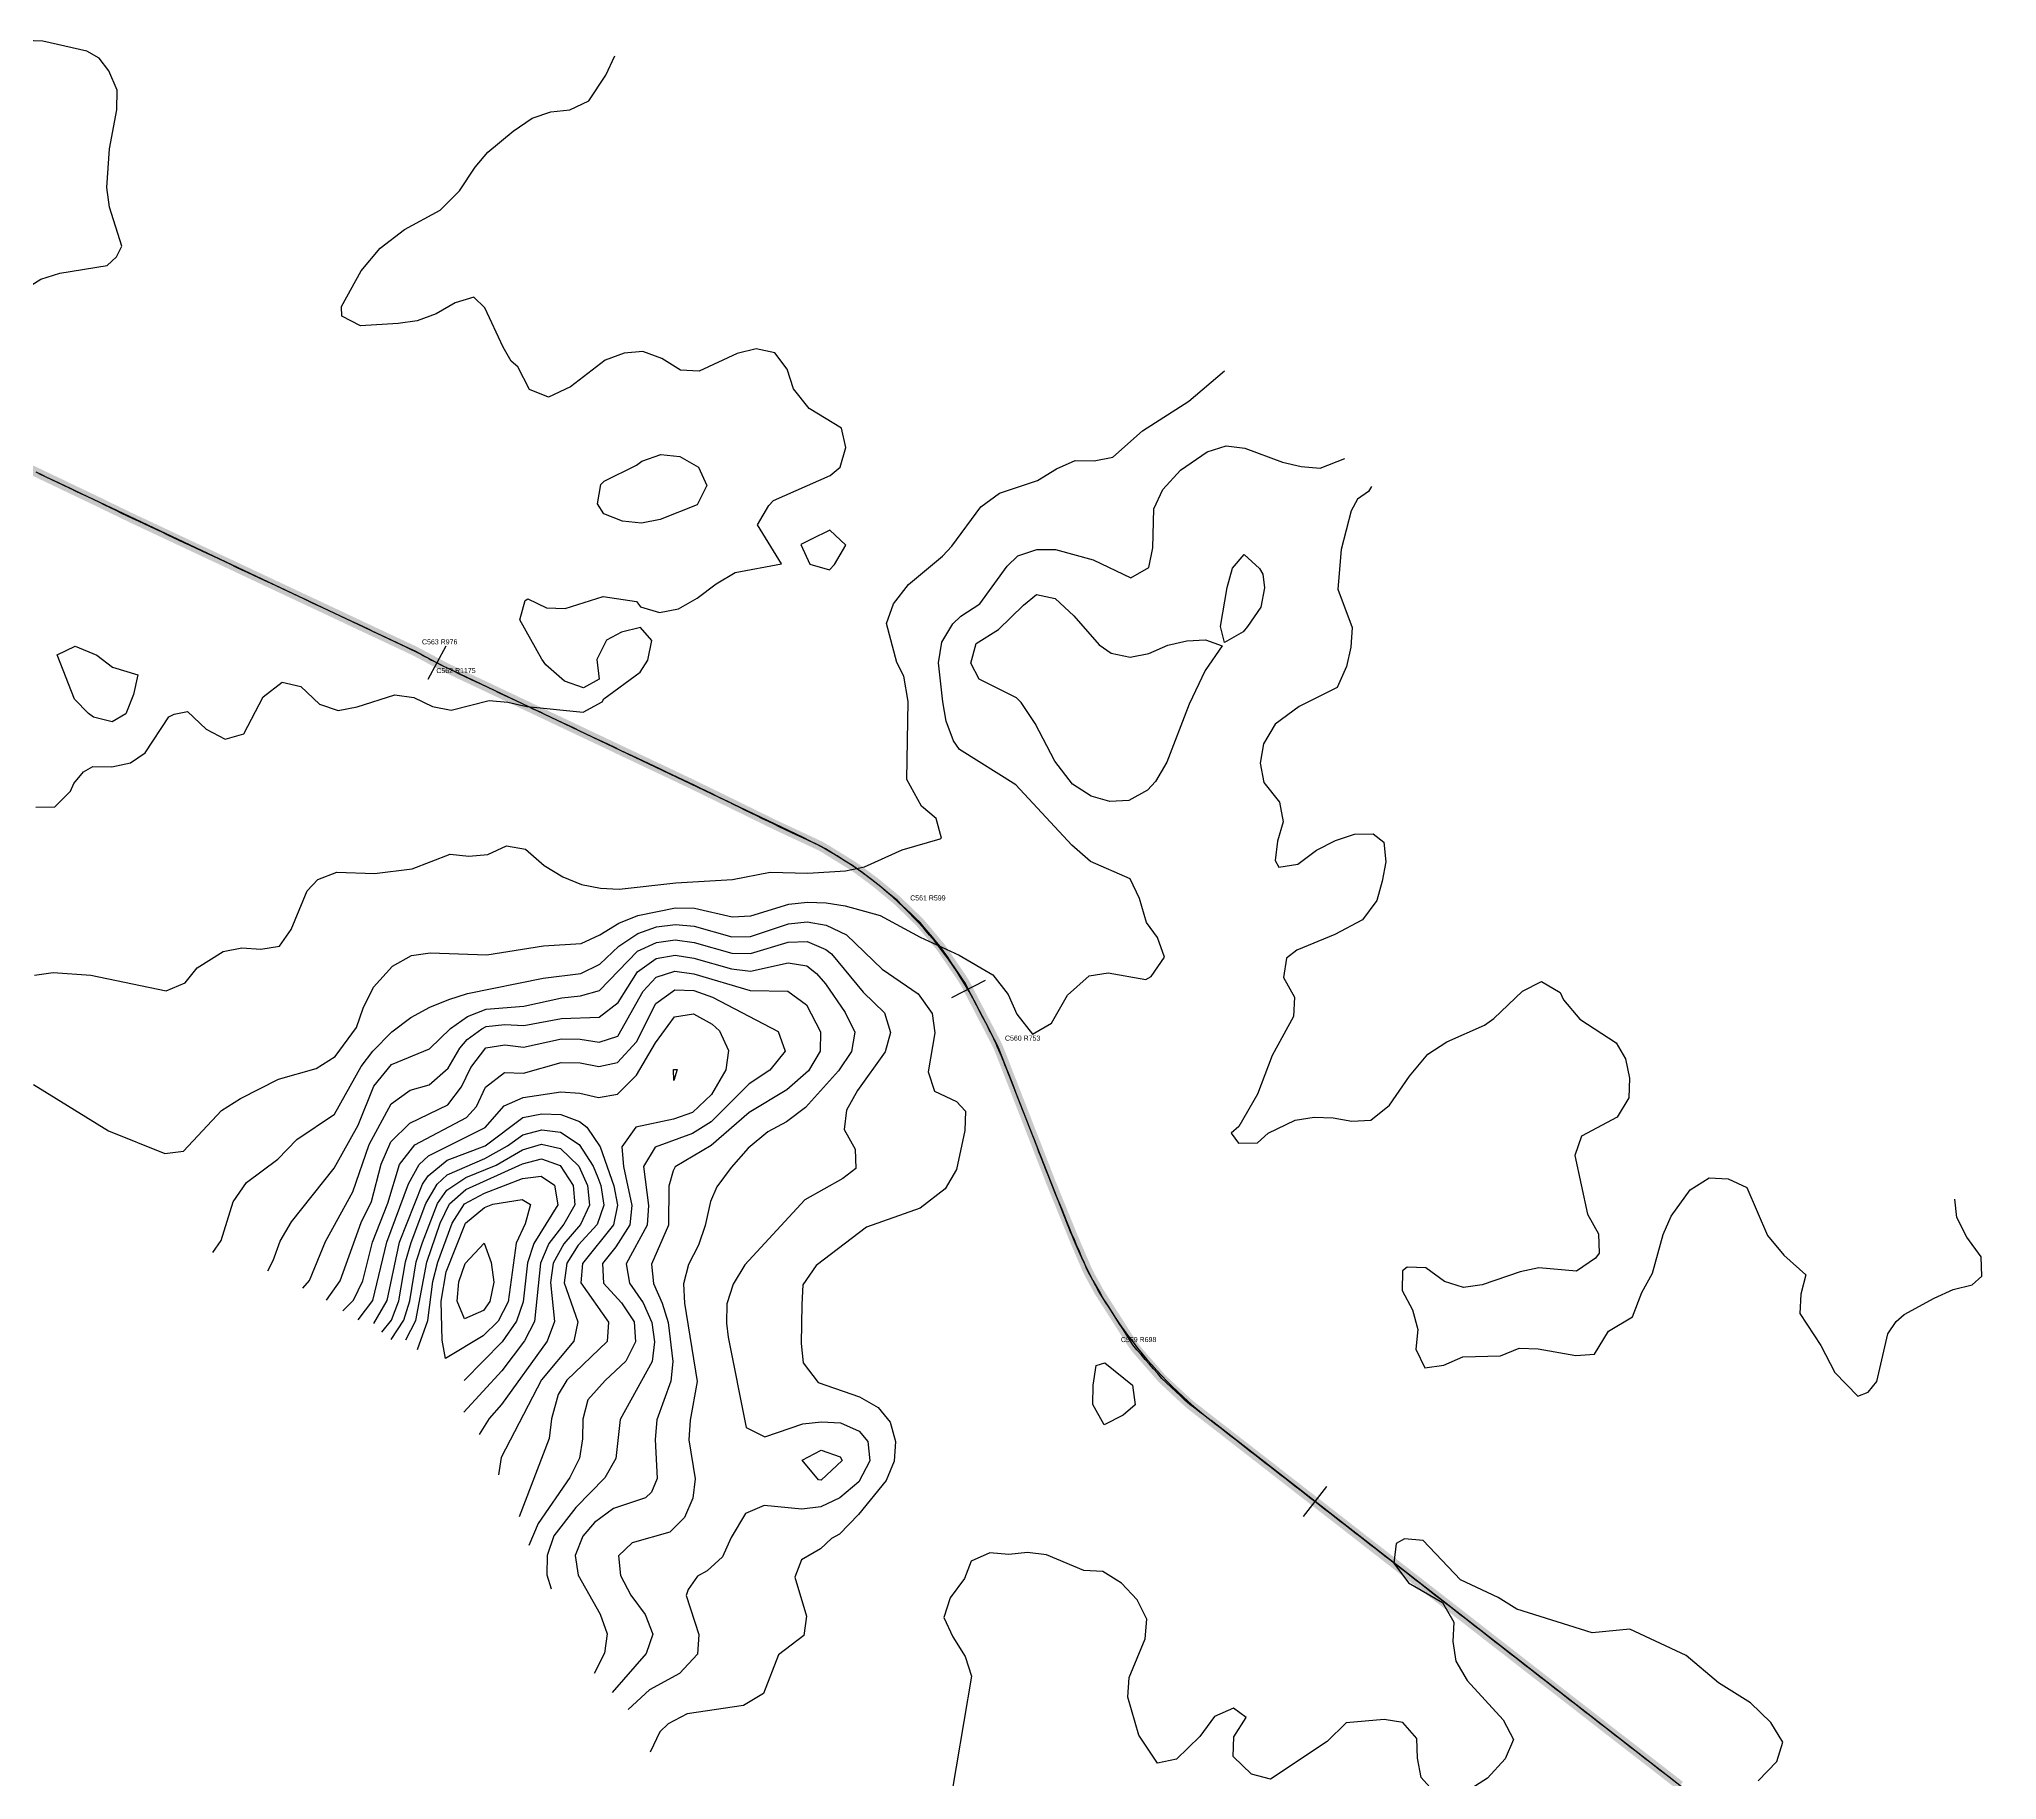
# Model space of a CAD drawing. Header units: metres. Extents: x 697254 to 930473, y 8023396 to 8227001.
# Drawn here: x 701806 to 704895, y 8223838 to 8226586 of the extents above; entities that cross this region are included whole.
import ezdxf

# ---------------------------------------------------------------- set-up
doc = ezdxf.new("R2010")
doc.units = ezdxf.units.M
for name, color, linetype in [('ALIGNMENT_FITTED', 4, 'Continuous'), ('CENTRELINE', 7, 'Continuous'), ('CHAINAGE', 7, 'Continuous'), ('CONTOUR_10M', 33, 'Continuous'), ('CONTOUR_INDEX_50M', 34, 'Continuous'), ('CURVE_LABELS', 4, 'Continuous'), ('GRADE_0-4', 3, 'Continuous'), ('GRADE_4-6', 2, 'Continuous'), ('GRADE_6-8', 30, 'Continuous')]:
    doc.layers.add(name, color=color, linetype=linetype)

msp = doc.modelspace()

# ---------------------------------------------------------------- linework, layer by layer
at = {"layer": 'ALIGNMENT_FITTED'}
for p, q in [((702385.6, 8225625.4), (701805.6, 8225899.4)), ((703011.4, 8225325.4), (702458.1, 8225589.3)), ((703298.8, 8225034.3), (703284.8, 8225061.1)), ((703434.2, 8224700.9), (703331.5, 8224962.3)), ((705701.7, 8222812.3), (703655, 8224405.4))]:
    msp.add_line(p, q, dxfattribs=at)
for centre, radius, start, end in [((701968.7, 8224742.8), 976.1, 62.4388, 64.7151), ((702964, 8226649.9), 1175.1, -117.5612, -115.5008), ((702753.7, 8224785.1), 598.6, 27.4609, 64.4992), ((702630.4, 8224687), 753.3, 21.4439, 27.4609), ((704083.6, 8224956), 697.7, -158.5561, -127.8972)]:
    msp.add_arc(centre, radius, start, end, dxfattribs=at)
at = {"layer": 'CENTRELINE'}
msp.add_polyline3d([(704387.1, 8223835.6, 416), (704379.2, 8223841.8, 416.2), (704371.3, 8223847.9, 416.1), (704363.4, 8223854, 415.9), (704355.5, 8223860.2, 415.6), (704347.6, 8223866.3, 415.3), (704339.7, 8223872.4, 414.9), (704331.8, 8223878.5, 414.7), (704323.9, 8223884.7, 414.8), (704316, 8223890.8, 415.4), (704308.1, 8223896.9, 415.6), (704300.1, 8223903.1, 415.2), (704292.2, 8223909.2, 414.5), (704284.3, 8223915.3, 413.9), (704276.4, 8223921.4, 414.1), (704268.6, 8223927.6, 414.4), (704260.7, 8223933.7, 414.8), (704252.8, 8223939.9, 415.1), (704244.9, 8223946, 415.5), (704237, 8223952.2, 415.7), (704229.1, 8223958.3, 415.6), (704221.2, 8223964.4, 415.6), (704213.3, 8223970.6, 415.9), (704205.4, 8223976.7, 416.3), (704197.5, 8223982.9, 416.7), (704189.6, 8223989, 416.7), (704181.7, 8223995.1, 416.4), (704173.8, 8224001.3, 416.2), (704165.9, 8224007.4, 416), (704158, 8224013.6, 416.2), (704150.1, 8224019.7, 416.3), (704142.3, 8224025.8, 416.2), (704134.4, 8224032, 416.4), (704126.5, 8224038.1, 416.9), (704118.6, 8224044.3, 417.1), (704110.7, 8224050.4, 417), (704102.8, 8224056.5, 417.2), (704094.9, 8224062.7, 417.9), (704087, 8224068.8, 418.4), (704079.1, 8224075, 418.8), (704071.2, 8224081.1, 419.2), (704063.3, 8224087.3, 419.9), (704055.4, 8224093.4, 420.5), (704047.5, 8224099.5, 420.9), (704039.6, 8224105.7, 420.6), (704031.7, 8224111.8, 420.5), (704023.8, 8224118, 420.5), (704016, 8224124.1, 420.2), (704008.1, 8224130.2, 419.9), (704000.2, 8224136.4, 419.7), (703992.3, 8224142.5, 419.7), (703984.4, 8224148.7, 419.6), (703976.5, 8224154.8, 419.6), (703968.6, 8224160.9, 419.5), (703960.7, 8224167.1, 419.4), (703952.8, 8224173.2, 419.6), (703944.9, 8224179.4, 419.8), (703937, 8224185.5, 420), (703929.1, 8224191.6, 420.2), (703921.2, 8224197.8, 420.3), (703913.3, 8224203.9, 420.7), (703905.4, 8224210.1, 421.2), (703897.5, 8224216.2, 421.4), (703889.6, 8224222.4, 421.2), (703881.8, 8224228.5, 421.3), (703873.9, 8224234.6, 421.5), (703866, 8224240.8, 421.7), (703858.1, 8224246.9, 421.8), (703850.2, 8224253.1, 421.8), (703842.3, 8224259.2, 421.7), (703834.4, 8224265.3, 421.8), (703826.5, 8224271.5, 422.1), (703818.6, 8224277.6, 422.5), (703810.7, 8224283.8, 422.8), (703802.8, 8224289.9, 423.3), (703794.9, 8224296, 423.9), (703787, 8224302.2, 424.8), (703779.1, 8224308.3, 425.3), (703771.2, 8224314.5, 425.6), (703763.3, 8224320.6, 425.9), (703755.5, 8224326.7, 426.4), (703747.6, 8224332.9, 426.8), (703739.7, 8224339, 427), (703731.8, 8224345.2, 427.3), (703723.9, 8224351.3, 427.5), (703716, 8224357.4, 427.6), (703708.1, 8224363.6, 427.8), (703700.2, 8224369.7, 428), (703692.3, 8224375.9, 428), (703684.4, 8224382, 427.8), (703676.5, 8224388.2, 427.8), (703668.6, 8224394.3, 427.8), (703660.7, 8224400.4, 427.8), (703652.8, 8224406.6, 427.7), (703644.9, 8224412.7, 427.7), (703637, 8224418.9, 427.8), (703629.1, 8224425, 427.9), (703621.3, 8224431.1, 428.1), (703613.8, 8224437.9, 428.3), (703606.5, 8224444.7, 428.5), (703599.2, 8224451.5, 428.9), (703591.9, 8224458.3, 429.3), (703584.6, 8224465.1, 429.4), (703577.3, 8224472, 429.4), (703570.7, 8224479.5, 428.9), (703564.2, 8224487.1, 428.5), (703557.6, 8224494.6, 428.2), (703551, 8224502.1, 428.1), (703544.4, 8224509.7, 427.9), (703537.9, 8224517.2, 427.7), (703531.7, 8224525.1, 427.5), (703526.3, 8224533.5, 427.4), (703520.9, 8224541.9, 427.2), (703515.5, 8224550.3, 427.1), (703510.1, 8224558.8, 427), (703504.8, 8224567.2, 426.9), (703499.4, 8224575.6, 426.8), (703494, 8224584, 426.6), (703488.6, 8224592.5, 426.8), (703483.2, 8224600.9, 426.9), (703477.9, 8224609.3, 426.8), (703473, 8224618.1, 426.5), (703468.2, 8224626.9, 426.3), (703463.4, 8224635.6, 426.2), (703459, 8224644.6, 426.3), (703455.1, 8224653.8, 426.3), (703451.1, 8224663, 426.2), (703447.2, 8224672.2, 426.1), (703443.2, 8224681.3, 426.1), (703439.3, 8224690.5, 426), (703435.4, 8224699.8, 426.1), (703431.7, 8224709, 426.1), (703427.9, 8224718.3, 426.2), (703424.1, 8224727.6, 426.3), (703420.3, 8224736.8, 426.5), (703416.6, 8224746.1, 426.4), (703412.8, 8224755.3, 426.3), (703409, 8224764.6, 426.2), (703405.3, 8224773.9, 426.1), (703401.5, 8224783.1, 425.9), (703397.9, 8224792.5, 425.5), (703394.3, 8224801.8, 425.1), (703390.6, 8224811.1, 424.6), (703387, 8224820.4, 424.3), (703383.4, 8224829.7, 423.9), (703379.8, 8224839.1, 423.6), (703376.1, 8224848.4, 423.2), (703372.5, 8224857.7, 422.9), (703368.9, 8224867, 422.8), (703365.3, 8224876.4, 423), (703361.6, 8224885.7, 423.5), (703358, 8224895, 424), (703354.4, 8224904.3, 424.5), (703350.7, 8224913.6, 425.1), (703347.1, 8224923, 425.8), (703343.5, 8224932.3, 425.7), (703339.9, 8224941.6, 425.2), (703336.2, 8224950.9, 424.6), (703332.6, 8224960.2, 423.9), (703329, 8224969.6, 423.2), (703325.4, 8224978.9, 422.4), (703321.7, 8224988.2, 421.8), (703317.9, 8224997.4, 421.9), (703313.3, 8225006.3, 422.2), (703308.7, 8225015.2, 422.7), (703304.1, 8225024.1, 422.8), (703299.5, 8225032.9, 422.9), (703294.9, 8225041.8, 422.9), (703290.3, 8225050.7, 422.9), (703285.7, 8225059.6, 422.8), (703281, 8225068.4, 422.9), (703276.4, 8225077.3, 423.1), (703271.8, 8225086.2, 422.8), (703267.2, 8225095.1, 422.4), (703261.9, 8225103.5, 422.1), (703256.3, 8225111.8, 421.8), (703250.6, 8225120, 421.6), (703245, 8225128.3, 421.3), (703239.4, 8225136.6, 421.1), (703233.7, 8225144.8, 420.7), (703228, 8225153, 420.1), (703221.5, 8225160.7, 419.4), (703215.1, 8225168.3, 418.6), (703208.7, 8225176, 418), (703202.2, 8225183.6, 417.7), (703195.8, 8225191.3, 417.4), (703188.6, 8225198.3, 417.5), (703181.5, 8225205.2, 417.7), (703174.3, 8225212.2, 417.5), (703167.1, 8225219.1, 417.1), (703159.9, 8225226.1, 416.3), (703152.3, 8225232.5, 415.3), (703144.5, 8225238.9, 414.6), (703136.8, 8225245.3, 413.8), (703129.1, 8225251.7, 412.6), (703121.3, 8225257.8, 411.2), (703113.2, 8225263.8, 409.6), (703105.2, 8225269.7, 408.8), (703097.1, 8225275.7, 408.3), (703088.9, 8225281.3, 407.8), (703080.4, 8225286.6, 407.3), (703071.9, 8225291.9, 407.1), (703063.4, 8225297.1, 407.1), (703054.9, 8225302.4, 407.2), (703046.4, 8225307.7, 407), (703037.7, 8225312.6, 406.6), (703028.7, 8225316.8, 406.2), (703019.6, 8225321.1, 405.9), (703010.5, 8225325.3, 405.9), (703001.5, 8225329.5, 405.9), (702992.4, 8225333.7, 405.9), (702983.3, 8225338, 405.8), (702974.3, 8225342.2, 405.7), (702965.3, 8225346.5, 405.6), (702956.3, 8225350.9, 405.3), (702947.3, 8225355.3, 405), (702938.3, 8225359.7, 404.6), (702929.3, 8225364.1, 404.5), (702920.3, 8225368.5, 404.4), (702911.4, 8225372.9, 404.4), (702902.4, 8225377.3, 404.3), (702893.4, 8225381.7, 404.3), (702884.4, 8225386.1, 404.2), (702875.4, 8225390.5, 404.1), (702866.4, 8225394.9, 404), (702857.5, 8225399.2, 403.9), (702848.5, 8225403.6, 403.8), (702839.5, 8225408, 403.6), (702830.5, 8225412.4, 403.2), (702821.4, 8225416.6, 403), (702812.4, 8225420.9, 402.9), (702803.4, 8225425.2, 402.4), (702794.3, 8225429.5, 402), (702785.3, 8225433.8, 401.7), (702776.2, 8225438, 401.6), (702767.2, 8225442.3, 401.4), (702758.2, 8225446.6, 401.2), (702749.1, 8225450.9, 401.3), (702740.1, 8225455.2, 401.5), (702731, 8225459.4, 401.5), (702722, 8225463.7, 401.5), (702713, 8225468, 401.2), (702703.9, 8225472.3, 400.9), (702694.9, 8225476.6, 400.7), (702685.8, 8225480.9, 400.6), (702676.8, 8225485.1, 400.5), (702667.8, 8225489.4, 400.5), (702658.7, 8225493.7, 400.5), (702649.7, 8225498, 400.5), (702640.7, 8225502.3, 400.3), (702631.6, 8225506.5, 400.2), (702622.6, 8225510.8, 400.2), (702613.5, 8225515.1, 400.3), (702604.5, 8225519.4, 400.2), (702595.5, 8225523.7, 400), (702586.4, 8225527.9, 399.7), (702577.4, 8225532.2, 399.5), (702568.3, 8225536.5, 399.5), (702559.3, 8225540.8, 399.6), (702550.3, 8225545.1, 399.7), (702541.2, 8225549.3, 399.7), (702532.2, 8225553.6, 399.4), (702523.1, 8225557.9, 399.3), (702514.1, 8225562.2, 399.2), (702505.1, 8225566.5, 399), (702496, 8225570.7, 398.7), (702487, 8225575, 398.4), (702478, 8225579.3, 398.2), (702468.9, 8225583.6, 398.1), (702459.9, 8225587.9, 398.1), (702450.8, 8225592.1, 398), (702441.9, 8225596.6, 398), (702433.1, 8225601.3, 398), (702424.3, 8225606.1, 397.9), (702415.4, 8225610.8, 397.4), (702406.6, 8225615.5, 396.9), (702397.8, 8225620.2, 396.6), (702388.7, 8225624.4, 396.6), (702379.7, 8225628.7, 396.7), (702370.6, 8225632.9, 396.9), (702361.6, 8225637.2, 396.9), (702352.5, 8225641.4, 396.7), (702343.5, 8225645.7, 396.5), (702334.4, 8225649.9, 396.4), (702325.4, 8225654.2, 396.3), (702316.3, 8225658.4, 396.4), (702307.3, 8225662.7, 396.4), (702298.2, 8225666.9, 396.2), (702289.2, 8225671.2, 396), (702280.1, 8225675.5, 395.6), (702271.1, 8225679.7, 395.5), (702262, 8225684, 395.5), (702253, 8225688.2, 395.5), (702243.9, 8225692.5, 395.4), (702234.9, 8225696.7, 395.2), (702225.8, 8225701, 395), (702216.7, 8225705.2, 394.9), (702207.7, 8225709.5, 394.8), (702198.6, 8225713.7, 394.7), (702189.6, 8225718, 394.8), (702180.5, 8225722.2, 395), (702171.5, 8225726.5, 395.2), (702162.4, 8225730.7, 395.5), (702153.4, 8225735, 395.4), (702144.3, 8225739.2, 395), (702135.3, 8225743.5, 394.7), (702126.2, 8225747.7, 394.5), (702117.2, 8225752, 394.5), (702108.1, 8225756.3, 394.5), (702099.1, 8225760.5, 394.5), (702090, 8225764.8, 394.5), (702081, 8225769, 394.3), (702071.9, 8225773.3, 394.2), (702062.9, 8225777.5, 394.1), (702053.8, 8225781.8, 394), (702044.8, 8225786, 393.8), (702035.7, 8225790.3, 393.9), (702026.7, 8225794.5, 394.1), (702017.6, 8225798.8, 394.3), (702008.6, 8225803, 394.2), (701999.5, 8225807.3, 393.9), (701990.5, 8225811.5, 393.6), (701981.4, 8225815.8, 393.4), (701972.3, 8225820, 393.4), (701963.3, 8225824.3, 393.3), (701954.2, 8225828.5, 393.3), (701945.2, 8225832.9, 393.4), (701936.2, 8225837.2, 393.4), (701927.2, 8225841.6, 393.3), (701918.2, 8225845.9, 393.4), (701909.2, 8225850.3, 393.7), (701900.2, 8225854.7, 394), (701891.2, 8225859, 394.2), (701882.2, 8225863.3, 393.8), (701873.2, 8225867.6, 393.4), (701864.1, 8225871.9, 393), (701855.1, 8225876.2, 393), (701846.1, 8225880.5, 393.2), (701837.1, 8225884.9, 393.4), (701828, 8225889.2, 393), (701819, 8225893.5, 392.5), (701810, 8225897.8, 392.2), (701801, 8225902.1, 391.9)], dxfattribs=at)
at = {"layer": 'CHAINAGE'}
for p, q in [((702447.2, 8225627.8), (702419, 8225574.9)), ((703298.4, 8225100), (703245.2, 8225072.4)), ((703837, 8224301.3), (703800.2, 8224253.9))]:
    msp.add_line(p, q, dxfattribs=at)
at = {"layer": 'CONTOUR_10M'}
for points, elevation in [([(701718.5, 8226150.4), (701808.2, 8226206.6), (701838, 8226216.2), (701912.8, 8226228.2), (701927.4, 8226241.9), (701936.3, 8226258.8), (701916.6, 8226320.4), (701912.2, 8226351.2), (701916.6, 8226412.6), (701928.2, 8226474), (701928.9, 8226504.8), (701915.4, 8226535.6), (701900.5, 8226555.3), (701880.7, 8226566.7), (701811.6, 8226582.5), (701722.4, 8226585.5)], 390), ([(701798.2, 8225108.4), (701827.9, 8225112.4), (701887.4, 8225108.3), (702006, 8225083.7), (702035.9, 8225096.2), (702054.9, 8225120.2), (702095.8, 8225145.5), (702125.6, 8225151.5), (702155.3, 8225149.5), (702185.1, 8225154.4), (702203.3, 8225180.3), (702228.3, 8225241.6), (702245.5, 8225259.4), (702275.3, 8225271), (702334.8, 8225268.6), (702394.3, 8225276.3), (702454, 8225299.4), (702483.7, 8225296.2), (702513.4, 8225298.9), (702543.3, 8225312.7), (702572.9, 8225307), (702602.4, 8225281.4), (702632, 8225263.4), (702661.6, 8225251.3), (702691.3, 8225245.7), (702721, 8225244.2), (702810.3, 8225254.2), (702899.5, 8225259.4), (702959.1, 8225271.1), (703018.5, 8225269.1), (703078, 8225273.1), (703107.8, 8225279.2), (703167.5, 8225306.3), (703227.2, 8225323.4), (703229.6, 8225324.6), (703221, 8225355.5), (703197.9, 8225375.3), (703175, 8225417.4), (703176.7, 8225540.3), (703170, 8225580.5), (703159.1, 8225602), (703142.6, 8225663.6), (703154, 8225694.3), (703177.3, 8225724.8), (703231.2, 8225769.6), (703245.8, 8225785.6), (703291.4, 8225847.5), (703321.3, 8225869.1), (703381, 8225889.1), (703410.9, 8225907.3), (703440.7, 8225920.5), (703470.5, 8225919.9), (703500.2, 8225925.9), (703546.5, 8225967.3), (703620, 8226014.3), (703676.4, 8226062)], 410), ([(701796.6, 8224935.6), (701914.8, 8224862.7), (702003.7, 8224826.7), (702033.5, 8224830.8), (702093.5, 8224894.9), (702123.4, 8224913.7), (702183.2, 8224944.1), (702242.8, 8224961), (702272.7, 8224979.9), (702306.5, 8225025.7), (702317, 8225056.3), (702333.1, 8225089.7), (702363.2, 8225122.8), (702393, 8225139.3), (702422.8, 8225143.6), (702512, 8225140.3), (702601.3, 8225154.6), (702660.8, 8225158.4), (702690.6, 8225171.9), (702720.5, 8225190.6), (702750.4, 8225202.3), (702809.9, 8225214.7), (702839.7, 8225213.9), (702899, 8225200.6), (702928.7, 8225201.8), (702988.4, 8225220.3), (703018.1, 8225223.6), (703047.8, 8225222.6), (703077.5, 8225218), (703132.7, 8225202.6), (703196, 8225168.1), (703257.7, 8225139.9), (703310.5, 8225108.7), (703335, 8225077.7), (703348.2, 8225046.9), (703373, 8225015.3), (703402.9, 8225032.5), (703428.5, 8225076.9), (703462.5, 8225107.3), (703492.8, 8225112.3), (703552.1, 8225101.6), (703560.6, 8225106.4), (703581.4, 8225137), (703570.6, 8225167.8), (703553, 8225191.6), (703541.9, 8225229.5), (703527.2, 8225260.4), (703464.7, 8225287.9), (703435.2, 8225313.8), (703346.9, 8225408.5), (703258.2, 8225464.4), (703248.6, 8225478.2), (703237, 8225509), (703231.5, 8225539.8), (703224.8, 8225601.4), (703230, 8225634), (703247.3, 8225662.7), (703260.1, 8225674.7), (703290, 8225694.4), (703333, 8225754.1), (703350.2, 8225770.3), (703380, 8225780.2), (703409.7, 8225780.2), (703469, 8225763.6), (703528.2, 8225735.6), (703556.8, 8225752), (703562.9, 8225782.7), (703564.9, 8225844.2), (703578.7, 8225874.8), (703606.5, 8225905.3), (703649, 8225934.3), (703678.8, 8225943.5), (703708.5, 8225939.9), (703767.8, 8225918.1), (703797.4, 8225911.2), (703827.1, 8225908.7), (703866.3, 8225924)], 420), ([(703908.4, 8225879.7), (703903.2, 8225871.8), (703886.1, 8225859.7), (703876, 8225841.3), (703860.5, 8225780), (703855.1, 8225717.5), (703877.8, 8225656.9), (703875.4, 8225626.1), (703868.8, 8225595.5), (703853.7, 8225562.2), (703793.9, 8225532.5), (703756.2, 8225504.3), (703737.7, 8225473.7), (703732.7, 8225443), (703738, 8225412.2), (703762.8, 8225381.2), (703768.6, 8225350.4), (703759.8, 8225319.8), (703756.3, 8225289.1), (703761.9, 8225279), (703791.7, 8225283.5), (703821.6, 8225305.6), (703851.5, 8225321), (703881.3, 8225330.8), (703911, 8225331.5), (703927.7, 8225318.2), (703930.7, 8225287.5), (703925, 8225256.8), (703916.3, 8225226.1), (703893.7, 8225195.6), (703850.1, 8225172.6), (703790.4, 8225147.6), (703773.8, 8225135.2), (703769.5, 8225104.5), (703786.4, 8225073.6), (703785.1, 8225042.9), (703751.3, 8224981.7), (703728, 8224920.4), (703698.7, 8224869.6), (703686.9, 8224859.3), (703698.4, 8224843), (703728.2, 8224843.7), (703745, 8224858.8), (703787.9, 8224879.7), (703817.7, 8224884.1), (703847.4, 8224883.4), (703877.1, 8224877.9), (703906.9, 8224879.8), (703936.8, 8224903.3), (703968.2, 8224948.9), (703997, 8224983.8), (704026.9, 8225003.3), (704086.6, 8225029.4), (704101.4, 8225039.9), (704146.6, 8225083.2), (704176.4, 8225098.4), (704206, 8225080.8), (704211.1, 8225069.7), (704236.8, 8225038.7), (704294.5, 8225001.8), (704308.8, 8224976.5), (704315.3, 8224945.7), (704314.4, 8224915), (704295.8, 8224884.4), (704239.5, 8224854.2), (704228.9, 8224823.6), (704248.9, 8224731.1), (704266.4, 8224700.2), (704267.6, 8224669.5), (704261.6, 8224661.9), (704231.7, 8224641.1), (704172.3, 8224646.6), (704142.5, 8224640.2), (704082.8, 8224619.6), (704053.1, 8224615.5), (704023.4, 8224624.7), (703993.9, 8224646.3), (703964.2, 8224647.8), (703956.8, 8224641.6), (703956.5, 8224610.9), (703972.9, 8224580), (703981.5, 8224549.1), (703978, 8224518.4), (703992.4, 8224488.9), (704022.2, 8224492.7), (704052.1, 8224506), (704111.5, 8224507.5), (704141.4, 8224519.8), (704171.1, 8224518.7), (704230.5, 8224508.2), (704260.2, 8224510.4), (704282.3, 8224546.4), (704320.2, 8224569.2), (704334.9, 8224607.4), (704351.6, 8224638), (704368.5, 8224699.3), (704381.1, 8224728), (704411.2, 8224769.5), (704441.1, 8224788.4), (704470.9, 8224786.8), (704500.5, 8224773.5), (704533.3, 8224697.8), (704558.9, 8224666.6), (704593.3, 8224635.7), (704585.6, 8224605.1), (704584.1, 8224574.3), (704617.1, 8224524.2), (704639.5, 8224481.6), (704675.8, 8224444.1), (704691.9, 8224450.4), (704705.7, 8224467.4), (704722.9, 8224542.3), (704736.3, 8224561.9), (704748.8, 8224572.8), (704796.1, 8224598.9), (704826, 8224612.4), (704855.8, 8224619.9), (704871.1, 8224633.2), (704870.5, 8224663.9), (704847.7, 8224694.9), (704831.9, 8224725.8), (704828.8, 8224755.1)], 420), ([(703688.7, 8225750.8), (703707, 8225772.1), (703731.6, 8225750.4), (703736.4, 8225741.3), (703739.5, 8225719.6), (703733.5, 8225688.9), (703712.2, 8225658.4), (703705.8, 8225650), (703675.9, 8225633.3), (703670, 8225658.8), (703680.2, 8225720.2), (703688.7, 8225750.8)], 430), ([(703359.1, 8225692.4), (703379.3, 8225709.3), (703409, 8225702.6), (703438.5, 8225675.7), (703478.4, 8225629.8), (703497.4, 8225616.8), (703527.1, 8225610.1), (703556.9, 8225616), (703586.7, 8225629), (703616.5, 8225635.8), (703646.3, 8225637.8), (703672.6, 8225628), (703645.8, 8225589.2), (703620.3, 8225536.3), (703585, 8225444.4), (703567.3, 8225413.8), (703554.9, 8225400.6), (703525, 8225383.9), (703495.3, 8225382.3), (703465.6, 8225391.1), (703436.1, 8225410), (703408.2, 8225446), (703377.5, 8225505.3), (703355.3, 8225538.7), (703348.1, 8225546.3), (703288.9, 8225575.6), (703276.1, 8225600.9), (703284.2, 8225631.6), (703319.4, 8225653.7), (703359.1, 8225692.4)], 430), ([(702079.7, 8224670.9), (702092.9, 8224689.4), (702111.9, 8224750.7), (702132.6, 8224781.3), (702182, 8224817.9), (702212, 8224849.2), (702271.8, 8224889.1), (702313.9, 8224964.1), (702332.2, 8224988.5), (702362.2, 8225018.8), (702392.1, 8225041.4), (702422, 8225058), (702451.9, 8225070.1), (702481.7, 8225079.3), (702600.8, 8225103.7), (702660.3, 8225111.2), (702690.2, 8225125.9), (702720.2, 8225154.1), (702750.1, 8225173.9), (702779.9, 8225184.4), (702809.7, 8225188.4), (702839.4, 8225185.8), (702898.7, 8225169.1), (702928.4, 8225169.6), (702988.1, 8225189.5), (703017.8, 8225192.7), (703047.5, 8225187.5), (703079.5, 8225172.3), (703136.1, 8225117.6), (703193, 8225079), (703215, 8225048.1), (703219, 8225017.3), (703208.6, 8224955.9), (703218.4, 8224925.1), (703253.1, 8224909.2), (703267.2, 8224893.9), (703266.4, 8224863.2), (703253.3, 8224801.8), (703235.3, 8224771.2), (703195.8, 8224740.8), (703111.2, 8224710.9), (703031.6, 8224650.1), (703011, 8224619.5), (703009.1, 8224588.8), (703008.3, 8224527.3), (703011.5, 8224496.6), (703034.8, 8224465.6), (703100.2, 8224443), (703129.7, 8224425.9), (703148.4, 8224403.1), (703157.1, 8224372.3), (703155, 8224341.5), (703142.4, 8224310.9), (703098.5, 8224257.4), (703068.5, 8224226.3), (703056.1, 8224219.5), (703038.5, 8224202.9), (703008.6, 8224185.5), (702998.2, 8224158.5), (703016.5, 8224096.9), (703012.1, 8224066.2), (702972.1, 8224035.8), (702948.8, 8223974.5), (702917.3, 8223955.7), (702828, 8223942.8), (702798.2, 8223926.7), (702785.2, 8223914.5), (702769.7, 8223882.2)], 430), ([(702166.3, 8224641.9), (702175.1, 8224657.9), (702185.7, 8224688.6), (702203.8, 8224719.2), (702271.1, 8224803.9), (702309.1, 8224871.9), (702333.8, 8224933.2), (702361.7, 8224967.4), (702421.4, 8224991.9), (702454.5, 8225024.3), (702481.3, 8225043.4), (702511.2, 8225054.7), (702570.7, 8225059.5), (702630.3, 8225072.8), (702660, 8225076), (702689.8, 8225084.4), (702749.9, 8225146.4), (702779.7, 8225160.1), (702809.5, 8225164.3), (702839.2, 8225160), (702898.5, 8225143.2), (702928.2, 8225142.4), (702987.8, 8225160.7), (703017.6, 8225161.6), (703047.2, 8225148.8), (703055.9, 8225141.8), (703106, 8225081.7), (703139.4, 8225048.8), (703149.3, 8225017.9), (703140.8, 8224987.3), (703096.9, 8224926.2), (703079.7, 8224895.6), (703076.2, 8224864.9), (703093.2, 8224834), (703094.6, 8224803.2), (703073.6, 8224787.5), (703013.8, 8224754), (702919.3, 8224651.1), (702900.8, 8224620.6), (702890.8, 8224589.9), (702890.1, 8224559.2), (702892.9, 8224537.3), (702921.3, 8224394.3), (702950.9, 8224379.6), (703010.6, 8224400.2), (703040.3, 8224403.4), (703070.1, 8224401.8), (703099.7, 8224388.7), (703113.1, 8224372.7), (703116.3, 8224341.9), (703098.9, 8224308.9), (703069, 8224283.5), (703039.1, 8224269.5), (703009.4, 8224265.6), (702949.9, 8224271.3), (702920.1, 8224258.6), (702897.6, 8224220.9), (702883.9, 8224190.3), (702859.8, 8224168.1), (702844.5, 8224159.9), (702829.8, 8224139.1), (702826.5, 8224129.3), (702846.6, 8224067.7), (702844.7, 8224036.9), (702816, 8224006.5), (702768.9, 8223980.7), (702735.3, 8223949.4)], 440), ([(702259.3, 8224595.7), (702280.8, 8224626.2), (702313.6, 8224718.2), (702330, 8224751.2), (702345.2, 8224810.1), (702360.6, 8224845.4), (702390.6, 8224874.9), (702450.3, 8224903.7), (702472, 8224931.9), (702487, 8224962.5), (702510.6, 8224993.7), (702540.4, 8224998.3), (702570.1, 8224995), (702629.7, 8225008), (702659.4, 8225007.6), (702689.1, 8225002.6), (702718.9, 8225012.2), (702758.9, 8225083), (702779.2, 8225105.3), (702809, 8225114.8), (702838.7, 8225110.6), (702927.7, 8225084), (702987.1, 8225083.2), (703016.6, 8225061.6), (703038.8, 8225019), (703038.1, 8224988.2), (703019.9, 8224957.6), (702985.7, 8224927.6), (702925.9, 8224891.8), (702866, 8224839.7), (702809.3, 8224805.9), (702806.1, 8224799.6), (702799.2, 8224775.2), (702798.8, 8224713.7), (702771.9, 8224652.5), (702775, 8224621.7), (702789, 8224590.8), (702798.1, 8224560), (702805.5, 8224498.5), (702802.2, 8224467.7), (702780.1, 8224406.5), (702777.6, 8224375.7), (702780.7, 8224314.2), (702771.8, 8224292.3), (702762.4, 8224283.6), (702712.1, 8224266.9), (702682.1, 8224244.4), (702663.6, 8224223.1), (702651.2, 8224192.4), (702656.4, 8224161.6), (702690.9, 8224099.8), (702702.2, 8224069), (702697.7, 8224038.3), (702681.4, 8224006.2)], 460), ([(702285, 8224578.9), (702301.7, 8224595.3), (702316.4, 8224625.9), (702331.6, 8224687.2), (702355.8, 8224748.5), (702374.5, 8224809.8), (702398.2, 8224840.4), (702479.9, 8224884), (702495.7, 8224900.9), (702510.1, 8224931.8), (702540, 8224954.7), (702569.7, 8224953.9), (702629.3, 8224970.8), (702659.1, 8224970), (702688.7, 8224964.1), (702718.5, 8224970.5), (702748.5, 8225003.3), (702778.8, 8225063.8), (702808.8, 8225085.4), (702838.5, 8225084), (702868.1, 8225073.7), (702971.6, 8225019.6), (702983.1, 8224988.7), (702958.8, 8224958.2), (702926.3, 8224937.1), (702866.3, 8224876.8), (702836.4, 8224858.7), (702777.8, 8224836.9), (702759.3, 8224806.3), (702767.2, 8224744.8), (702765.2, 8224714), (702732.1, 8224652.8), (702737.2, 8224622.1), (702758.9, 8224591.1), (702772.6, 8224560.2), (702776.7, 8224529.5), (702772.9, 8224498.8), (702722.4, 8224407), (702715.4, 8224345.6), (702698.5, 8224315), (702652.6, 8224268.2), (702617.9, 8224223.5), (702607.2, 8224192.8), (702606.8, 8224162.1), (702613.5, 8224139.8)], 470), ([(702309.1, 8224564.5), (702332.3, 8224595), (702354.2, 8224687), (702388.4, 8224779), (702405.2, 8224809.5), (702419.9, 8224823.5), (702509.5, 8224867.9), (702539.5, 8224902.4), (702569.4, 8224915.5), (702628.9, 8224924.3), (702658.6, 8224922.4), (702688.3, 8224915.1), (702718.1, 8224920.8), (702748.1, 8224950.8), (702778.3, 8225001.7), (702808.4, 8225042.5), (702838.1, 8225047.6), (702867.7, 8225030.9), (702879.2, 8225020.4), (702893.4, 8224989.5), (702889.4, 8224958.8), (702866.7, 8224920.2), (702836.7, 8224891.7), (702806.9, 8224880.9), (702747.3, 8224868.7), (702725.3, 8224837.4), (702727.6, 8224806.6), (702741, 8224745), (702737.6, 8224714.3), (702715.9, 8224679.8), (702694.4, 8224653.2), (702696.4, 8224622.4), (702724.6, 8224591.4), (702744.5, 8224561.5), (702746.8, 8224529.7), (702731.5, 8224499.1), (702698.6, 8224468.7), (702671.7, 8224438.2), (702663.5, 8224407.5), (702663.1, 8224376.8), (702658.5, 8224346.1), (702642.8, 8224315.5), (702592.9, 8224242.8), (702578.1, 8224208.1)], 480), ([(702806.5, 8224959.6), (702812.5, 8224959.5), (702807.4, 8224942.4), (702806.5, 8224959.6)], 490), ([(702333.6, 8224558.7), (702354.8, 8224594.8), (702374, 8224686.9), (702410.7, 8224778.8), (702419.6, 8224791.7), (702449.5, 8224816.3), (702509.3, 8224839.3), (702569.1, 8224883.6), (702598.9, 8224889.6), (702628.6, 8224888.6), (702658.2, 8224877.6), (702669.7, 8224868.6), (702690.7, 8224837.7), (702712.6, 8224776), (702718.4, 8224745.2), (702712.1, 8224714.5), (702662.9, 8224653.5), (702660.3, 8224622.8), (702704.3, 8224560.9), (702702.2, 8224530.1), (702638.3, 8224469.2), (702624.5, 8224446.6), (702614.2, 8224408), (702610.2, 8224377.3), (702563.3, 8224253.7)], 490), ([(702360.9, 8224533.3), (702381.1, 8224563.8), (702390.5, 8224594.5), (702400.7, 8224655.9), (702410.4, 8224686.5), (702434, 8224747.8), (702449.1, 8224769.2), (702479, 8224789.3), (702526.7, 8224808.4), (702568.6, 8224832.5), (702598.4, 8224841.7), (702628.1, 8224835), (702657, 8224807.2), (702671, 8224776.4), (702674.3, 8224745.6), (702659.7, 8224715), (702633.4, 8224684.5), (702616.9, 8224653.9), (702612.3, 8224623.2), (702618.6, 8224561.7), (702607.4, 8224531), (702535.2, 8224430.7), (702515.8, 8224408.9), (702499.9, 8224383.6)], 510), ([(702384.2, 8224533.1), (702400, 8224563.6), (702417.4, 8224655.7), (702438.6, 8224717), (702453.3, 8224747.6), (702478.9, 8224770), (702568.4, 8224810.7), (702598.2, 8224818.5), (702627.8, 8224808.2), (702648.4, 8224776.6), (702650.7, 8224745.8), (702633.5, 8224715.2), (702610.1, 8224684.7), (702596.8, 8224654.1), (702587.4, 8224561.9), (702571.7, 8224531.3), (702535.7, 8224484.2), (702475.6, 8224418.8)], 520), ([(702402.4, 8224517.4), (702418.7, 8224563.5), (702427, 8224624.9), (702434.8, 8224655.6), (702457.3, 8224716.8), (702476.6, 8224747.4), (702508.5, 8224764.1), (702568.2, 8224787.7), (702598, 8224791.2), (702618.9, 8224776.9), (702623.9, 8224746.1), (702586, 8224684.9), (702576.1, 8224654.3), (702569.2, 8224592.8), (702559, 8224562.2), (702536.1, 8224529.8), (702476.1, 8224468.8)], 530), ([(702521.6, 8224747), (702567.9, 8224754.4), (702580.8, 8224746.5), (702572.3, 8224715.8), (702558.4, 8224685.2), (702545.9, 8224593.1), (702529.7, 8224562.5), (702506.5, 8224539), (702446.7, 8224503.4), (702441.7, 8224532.5), (702440.2, 8224594), (702447.9, 8224640.1), (702478.4, 8224716.8), (702508.3, 8224741.6), (702521.6, 8224747)], 540), ([(703473.7, 8224492.3), (703487.1, 8224496.7), (703530.8, 8224461.1), (703535.1, 8224430.3), (703516.1, 8224413.8), (703486.2, 8224398.6), (703468.5, 8224430.9), (703468.8, 8224461.6), (703473.7, 8224492.3)], 430), ([(704518.4, 8223837.1), (704547.8, 8223867.6), (704557.5, 8223898.2), (704538.4, 8223929.1), (704506.4, 8223960.2), (704455.9, 8223991.4), (704404.5, 8224034.5), (704315.7, 8224076.3), (704256.2, 8224070.5), (704137.6, 8224107.6), (704108, 8224126.1), (704048.8, 8224153.9), (703989.9, 8224216.3), (703960.2, 8224219), (703947.3, 8224211.3), (703943.4, 8224180.6), (703966.4, 8224149.6), (704020.2, 8224118.4), (704038, 8224087.5), (704036.3, 8224056.7), (704041.1, 8224026), (704059.1, 8223995.1), (704116.1, 8223933), (704132.3, 8223902.1), (704119.3, 8223871.5), (704091, 8223841), (704045.7, 8223812.4)], 420), ([(704014.3, 8223811), (703986.6, 8223842), (703980.9, 8223872.8), (703979.8, 8223903.6), (703957.6, 8223929), (703927.9, 8223933.5), (703868.4, 8223928.6), (703838.4, 8223898.8), (703748.6, 8223839.5), (703719, 8223847.4), (703690.1, 8223875.5), (703690.8, 8223906.2), (703710.5, 8223936.8), (703690.2, 8223951.8), (703660.4, 8223938.3), (703637, 8223906.7), (703600.3, 8223871.2), (703570.5, 8223864.9), (703541.2, 8223909.2), (703523.6, 8223969.2), (703525.7, 8224000), (703550.8, 8224061.2), (703553.7, 8224091.9), (703538.6, 8224122.8), (703513.7, 8224149.1), (703484.1, 8224167.4), (703454.4, 8224169.1), (703395.2, 8224193.6), (703365.5, 8224197.5), (703335.7, 8224193.9), (703306, 8224196.6), (703276.2, 8224183.7), (703265.8, 8224156.1), (703243.5, 8224125.5), (703233.3, 8224094.9), (703247.7, 8224064), (703266.9, 8224033.1), (703277.1, 8224002.2), (703240.8, 8223787.4)], 420)]:
    msp.add_lwpolyline(points, dxfattribs=dict(at, elevation=elevation))
at = {"layer": 'CONTOUR_INDEX_50M'}
for points, elevation in [([(701800.6, 8225373.4), (701830.3, 8225373.9), (701855, 8225398.7), (701860.4, 8225411.1), (701875.5, 8225429.2), (701890.4, 8225437.6), (701920.1, 8225437.2), (701949.9, 8225443.5), (701973, 8225459.1), (702010, 8225516.2), (702018.4, 8225520.2), (702039.8, 8225524.7), (702069.3, 8225496.6), (702098.9, 8225480.9), (702128.7, 8225489.1), (702158.9, 8225547.5), (702188.9, 8225570.9), (702218.5, 8225564.1), (702248, 8225536), (702277.6, 8225526.2), (702307.4, 8225531.7), (702367.1, 8225550.6), (702396.8, 8225546.8), (702426.4, 8225532.6), (702456, 8225526.8), (702515.6, 8225542), (702545.3, 8225539.3), (702575, 8225532.5), (702664.1, 8225523.5), (702694, 8225539.9), (702696.8, 8225544.7), (702753.9, 8225586.7), (702766.3, 8225605.6), (702772.6, 8225636.3), (702754.5, 8225657), (702724.7, 8225649.8), (702700.7, 8225636.9), (702685.5, 8225606.3), (702689.3, 8225575.5), (702664.5, 8225562), (702634.8, 8225572.5), (702605.3, 8225598.1), (702599.1, 8225607.1), (702564.3, 8225668.9), (702572.6, 8225699.6), (702576.6, 8225702.5), (702606.2, 8225687.9), (702635.9, 8225686.8), (702695.5, 8225706.1), (702748.4, 8225698), (702754.8, 8225689.8), (702784.5, 8225680.7), (702814.3, 8225686.7), (702844.1, 8225703.2), (702874.1, 8225726.1), (702904, 8225743.8), (702977, 8225757.4), (702939.4, 8225819.2), (702957.1, 8225849.8), (702964.5, 8225857.4), (703054, 8225896.7), (703069.8, 8225910.2), (703078.7, 8225940.9), (703071.6, 8225971.7), (703020.5, 8226002.9), (702995.9, 8226033.9), (702985.8, 8226064.7), (702966.6, 8226090.6), (702936.9, 8226096.8), (702907.1, 8226089.7), (702847.4, 8226061.4), (702817.7, 8226062.9), (702788.1, 8226081.6), (702758.5, 8226092.8), (702728.8, 8226090.2), (702698.9, 8226079.1), (702644, 8226037.1), (702609.2, 8226020.4), (702579.6, 8226032.4), (702561.1, 8226068.6), (702550.3, 8226077.6), (702537.8, 8226099.6), (702509, 8226161.3), (702491.7, 8226178.3), (702461.9, 8226169.5), (702432, 8226152.3), (702402.2, 8226140.8), (702372.4, 8226136.8), (702312.9, 8226132.9), (702283.3, 8226148.4), (702282.8, 8226163.4), (702313.7, 8226220), (702343.8, 8226255.5), (702382.2, 8226285.4), (702438.2, 8226315.7), (702468.8, 8226346.1), (702493.6, 8226383.5), (702513.7, 8226407.2), (702553.6, 8226440.4), (702583.5, 8226461.1), (702613.3, 8226470.9), (702643.1, 8226474), (702672.9, 8226488.2), (702700.1, 8226528.5), (702714.3, 8226559.1)], 400), ([(702748.4, 8225913.2), (702756.9, 8225919.6), (702786.8, 8225930.3), (702816.5, 8225927), (702846, 8225910.2), (702859.2, 8225881.4), (702844, 8225850.8), (702785.8, 8225827.3), (702756, 8225821.9), (702726.3, 8225824.6), (702696.7, 8225836.5), (702686.5, 8225852.2), (702692, 8225882.9), (702697.2, 8225888), (702748.4, 8225913.2)], 400), ([(703023.4, 8225795.7), (703007.4, 8225787.8), (703021.9, 8225756.9), (703052.7, 8225748.3), (703060.9, 8225756.6), (703078.6, 8225787.2), (703053.2, 8225810.4), (703023.4, 8225795.7)], 400), ([(701833.9, 8225614.1), (701862.4, 8225627.7), (701896.4, 8225613.5), (701921.5, 8225594.7), (701961.4, 8225582.2), (701954.7, 8225551.5), (701942.4, 8225520.9), (701920.7, 8225508.1), (701891.1, 8225515.6), (701883.7, 8225521.4), (701861.6, 8225544.1), (701833.9, 8225614.1)], 400), ([(702221.7, 8224614.5), (702232, 8224626.7), (702257.3, 8224687.9), (702300.4, 8224766.2), (702326.3, 8224841), (702361.2, 8224905.4), (702391.1, 8224926.7), (702420.9, 8224935.1), (702450.9, 8224961.8), (702469.2, 8224993.4), (702481, 8225006.7), (702504, 8225023.8), (702510.9, 8225027.3), (702540.7, 8225030.3), (702570.4, 8225028.7), (702630, 8225040), (702689.4, 8225041.9), (702719.4, 8225065), (702749.6, 8225113.9), (702779.5, 8225134.7), (702809.3, 8225140), (702838.9, 8225135.1), (702898.2, 8225118.5), (702927.9, 8225114.9), (702987.5, 8225127.6), (703017.2, 8225123), (703032.5, 8225111.2), (703046.7, 8225094.5), (703077.4, 8225049.3), (703093, 8225018.5), (703087.6, 8224987.8), (703067.2, 8224957.2), (703015.2, 8224899.6), (702985.2, 8224876.7), (702955.4, 8224861.4), (702924.4, 8224835.5), (702897.8, 8224805), (702875.2, 8224774.5), (702865.2, 8224751.4), (702856.7, 8224713.2), (702845.9, 8224682.5), (702830.2, 8224651.9), (702822.2, 8224621.3), (702824.1, 8224590.5), (702844, 8224467.4), (702833, 8224406), (702831.1, 8224375.2), (702840.7, 8224313.7), (702837.3, 8224283), (702824.2, 8224252.3), (702800.9, 8224229.4), (702741.3, 8224212.4), (702720, 8224191.8), (702723.1, 8224161), (702739.5, 8224130.1), (702761.7, 8224099.2), (702773.9, 8224068.3), (702763.6, 8224037.7), (702709.9, 8223976.2)], 450), ([(702346.6, 8224545.1), (702361.4, 8224564), (702373.1, 8224594.6), (702383.8, 8224656), (702392.7, 8224686.7), (702415.7, 8224748), (702433.8, 8224778.5), (702449.3, 8224793.3), (702509, 8224819.3), (702544.8, 8224839), (702568.8, 8224856.5), (702598.6, 8224864.5), (702628.3, 8224860.6), (702657.9, 8224841.1), (702679.7, 8224807), (702687.1, 8224789), (702692, 8224776.2), (702696.6, 8224745.4), (702686.1, 8224714.8), (702656.4, 8224682.4), (702638.5, 8224653.7), (702634.1, 8224623), (702655.7, 8224561.3), (702649.2, 8224530.6), (702598.1, 8224469.6), (702534.5, 8224347.2), (702530.7, 8224320.1)], 500), ([(702507.7, 8224685.6), (702519.1, 8224654.8), (702523.3, 8224624), (702516.6, 8224593.3), (702506.8, 8224579.1), (702477, 8224566.1), (702465.3, 8224593.8), (702467.8, 8224624.5), (702477.8, 8224653.4), (702507.7, 8224685.6)], 550), ([(703009.6, 8224342.9), (703039.9, 8224358.6), (703069.6, 8224348.3), (703072.8, 8224342.3), (703039.5, 8224311.3), (703035.2, 8224311.9), (703009.6, 8224342.9)], 450)]:
    msp.add_lwpolyline(points, dxfattribs=dict(at, elevation=elevation))
at = {"layer": 'GRADE_0-4', "const_width": 15}
for points in [[(703046.4, 8225307.7), (703037.7, 8225312.6), (703028.7, 8225316.8), (703019.6, 8225321.1), (703010.5, 8225325.3), (703001.5, 8225329.5), (702992.4, 8225333.7), (702983.3, 8225338), (702974.3, 8225342.2), (702965.3, 8225346.5), (702956.3, 8225350.9), (702947.3, 8225355.3), (702938.3, 8225359.7), (702929.3, 8225364.1), (702920.3, 8225368.5), (702911.4, 8225372.9), (702902.4, 8225377.3), (702893.4, 8225381.7), (702884.4, 8225386.1), (702875.4, 8225390.5), (702866.4, 8225394.9), (702857.5, 8225399.2), (702848.5, 8225403.6), (702839.5, 8225408), (702830.5, 8225412.4), (702821.4, 8225416.6), (702812.4, 8225420.9), (702803.4, 8225425.2), (702794.3, 8225429.5), (702785.3, 8225433.8), (702776.2, 8225438), (702767.2, 8225442.3), (702758.2, 8225446.6), (702749.1, 8225450.9), (702740.1, 8225455.2), (702731, 8225459.4), (702722, 8225463.7), (702713, 8225468), (702703.9, 8225472.3), (702694.9, 8225476.6), (702685.8, 8225480.9), (702676.8, 8225485.1), (702667.8, 8225489.4), (702658.7, 8225493.7), (702649.7, 8225498), (702640.7, 8225502.3), (702631.6, 8225506.5), (702622.6, 8225510.8), (702613.5, 8225515.1), (702604.5, 8225519.4), (702595.5, 8225523.7), (702586.4, 8225527.9), (702577.4, 8225532.2), (702568.3, 8225536.5), (702559.3, 8225540.8), (702550.3, 8225545.1), (702541.2, 8225549.3), (702532.2, 8225553.6), (702523.1, 8225557.9), (702514.1, 8225562.2), (702505.1, 8225566.5), (702496, 8225570.7), (702487, 8225575), (702478, 8225579.3), (702468.9, 8225583.6), (702459.9, 8225587.9), (702450.8, 8225592.1), (702441.9, 8225596.6), (702433.1, 8225601.3), (702424.3, 8225606.1), (702415.4, 8225610.8), (702406.6, 8225615.5), (702397.8, 8225620.2), (702388.7, 8225624.4), (702379.7, 8225628.7), (702370.6, 8225632.9), (702361.6, 8225637.2), (702352.5, 8225641.4), (702343.5, 8225645.7), (702334.4, 8225649.9), (702325.4, 8225654.2), (702316.3, 8225658.4), (702307.3, 8225662.7), (702298.2, 8225666.9), (702289.2, 8225671.2), (702280.1, 8225675.5), (702271.1, 8225679.7), (702262, 8225684), (702253, 8225688.2), (702243.9, 8225692.5), (702234.9, 8225696.7), (702225.8, 8225701), (702216.7, 8225705.2), (702207.7, 8225709.5), (702198.6, 8225713.7), (702189.6, 8225718), (702180.5, 8225722.2), (702171.5, 8225726.5), (702162.4, 8225730.7), (702153.4, 8225735), (702144.3, 8225739.2), (702135.3, 8225743.5), (702126.2, 8225747.7), (702117.2, 8225752), (702108.1, 8225756.3), (702099.1, 8225760.5), (702090, 8225764.8), (702081, 8225769), (702071.9, 8225773.3), (702062.9, 8225777.5), (702053.8, 8225781.8), (702044.8, 8225786), (702035.7, 8225790.3), (702026.7, 8225794.5), (702017.6, 8225798.8), (702008.6, 8225803), (701999.5, 8225807.3), (701990.5, 8225811.5), (701981.4, 8225815.8), (701972.3, 8225820), (701963.3, 8225824.3), (701954.2, 8225828.5), (701945.2, 8225832.9), (701936.2, 8225837.2), (701927.2, 8225841.6), (701918.2, 8225845.9), (701909.2, 8225850.3), (701900.2, 8225854.7), (701891.2, 8225859), (701882.2, 8225863.3), (701873.2, 8225867.6), (701864.1, 8225871.9), (701855.1, 8225876.2), (701846.1, 8225880.5), (701837.1, 8225884.9), (701828, 8225889.2), (701819, 8225893.5), (701810, 8225897.8), (701801, 8225902.1), (701791.9, 8225906.4)], [(704395, 8223829.5), (704387.1, 8223835.6), (704379.2, 8223841.8), (704371.3, 8223847.9), (704363.4, 8223854), (704355.5, 8223860.2), (704347.6, 8223866.3), (704339.7, 8223872.4), (704331.8, 8223878.5), (704323.9, 8223884.7), (704316, 8223890.8), (704308.1, 8223896.9), (704300.1, 8223903.1), (704292.2, 8223909.2), (704284.3, 8223915.3), (704276.4, 8223921.4), (704268.6, 8223927.6), (704260.7, 8223933.7), (704252.8, 8223939.9), (704244.9, 8223946), (704237, 8223952.2), (704229.1, 8223958.3), (704221.2, 8223964.4), (704213.3, 8223970.6), (704205.4, 8223976.7), (704197.5, 8223982.9), (704189.6, 8223989), (704181.7, 8223995.1), (704173.8, 8224001.3), (704165.9, 8224007.4), (704158, 8224013.6), (704150.1, 8224019.7), (704142.3, 8224025.8), (704134.4, 8224032), (704126.5, 8224038.1), (704118.6, 8224044.3), (704110.7, 8224050.4), (704102.8, 8224056.5), (704094.9, 8224062.7), (704087, 8224068.8), (704079.1, 8224075), (704071.2, 8224081.1), (704063.3, 8224087.3), (704055.4, 8224093.4), (704047.5, 8224099.5), (704039.6, 8224105.7), (704031.7, 8224111.8), (704023.8, 8224118), (704016, 8224124.1), (704008.1, 8224130.2), (704000.2, 8224136.4), (703992.3, 8224142.5), (703984.4, 8224148.7), (703976.5, 8224154.8), (703968.6, 8224160.9), (703960.7, 8224167.1), (703952.8, 8224173.2), (703944.9, 8224179.4), (703937, 8224185.5), (703929.1, 8224191.6), (703921.2, 8224197.8), (703913.3, 8224203.9), (703905.4, 8224210.1), (703897.5, 8224216.2), (703889.6, 8224222.4), (703881.8, 8224228.5), (703873.9, 8224234.6), (703866, 8224240.8), (703858.1, 8224246.9), (703850.2, 8224253.1), (703842.3, 8224259.2), (703834.4, 8224265.3), (703826.5, 8224271.5), (703818.6, 8224277.6), (703810.7, 8224283.8), (703802.8, 8224289.9), (703794.9, 8224296), (703787, 8224302.2), (703779.1, 8224308.3), (703771.2, 8224314.5), (703763.3, 8224320.6), (703755.5, 8224326.7), (703747.6, 8224332.9), (703739.7, 8224339), (703731.8, 8224345.2), (703723.9, 8224351.3), (703716, 8224357.4), (703708.1, 8224363.6), (703700.2, 8224369.7), (703692.3, 8224375.9), (703684.4, 8224382), (703676.5, 8224388.2), (703668.6, 8224394.3), (703660.7, 8224400.4), (703652.8, 8224406.6), (703644.9, 8224412.7), (703637, 8224418.9), (703629.1, 8224425), (703621.3, 8224431.1), (703613.8, 8224437.9), (703606.5, 8224444.7), (703599.2, 8224451.5), (703591.9, 8224458.3), (703584.6, 8224465.1), (703577.3, 8224472), (703570.7, 8224479.5), (703564.2, 8224487.1), (703557.6, 8224494.6), (703551, 8224502.1), (703544.4, 8224509.7), (703537.9, 8224517.2), (703531.7, 8224525.1), (703526.3, 8224533.5), (703520.9, 8224541.9), (703515.5, 8224550.3), (703510.1, 8224558.8), (703504.8, 8224567.2), (703499.4, 8224575.6), (703494, 8224584), (703488.6, 8224592.5), (703483.2, 8224600.9), (703477.9, 8224609.3), (703473, 8224618.1), (703468.2, 8224626.9), (703463.4, 8224635.6), (703459, 8224644.6), (703455.1, 8224653.8), (703451.1, 8224663), (703447.2, 8224672.2), (703443.2, 8224681.3), (703439.3, 8224690.5), (703435.4, 8224699.8), (703431.7, 8224709), (703427.9, 8224718.3), (703424.1, 8224727.6), (703420.3, 8224736.8), (703416.6, 8224746.1), (703412.8, 8224755.3), (703409, 8224764.6), (703405.3, 8224773.9), (703401.5, 8224783.1), (703397.9, 8224792.5), (703394.3, 8224801.8), (703390.6, 8224811.1), (703387, 8224820.4), (703383.4, 8224829.7), (703379.8, 8224839.1), (703376.1, 8224848.4), (703372.5, 8224857.7), (703368.9, 8224867), (703365.3, 8224876.4), (703361.6, 8224885.7), (703358, 8224895), (703354.4, 8224904.3), (703350.7, 8224913.6), (703347.1, 8224923), (703343.5, 8224932.3), (703339.9, 8224941.6), (703336.2, 8224950.9), (703332.6, 8224960.2), (703329, 8224969.6), (703325.4, 8224978.9), (703321.7, 8224988.2), (703317.9, 8224997.4), (703313.3, 8225006.3), (703308.7, 8225015.2), (703304.1, 8225024.1), (703299.5, 8225032.9), (703294.9, 8225041.8), (703290.3, 8225050.7), (703285.7, 8225059.6), (703281, 8225068.4), (703276.4, 8225077.3), (703271.8, 8225086.2), (703267.2, 8225095.1), (703261.9, 8225103.5), (703256.3, 8225111.8), (703250.6, 8225120), (703245, 8225128.3), (703239.4, 8225136.6), (703233.7, 8225144.8), (703228, 8225153), (703221.5, 8225160.7), (703215.1, 8225168.3)]]:
    msp.add_lwpolyline(points, dxfattribs=at)
at = {"layer": 'GRADE_4-6', "const_width": 15}
for points in [[(703144.5, 8225238.9), (703136.8, 8225245.3), (703129.1, 8225251.7), (703121.3, 8225257.8), (703113.2, 8225263.8), (703105.2, 8225269.7), (703097.1, 8225275.7), (703088.9, 8225281.3), (703080.4, 8225286.6), (703071.9, 8225291.9), (703063.4, 8225297.1), (703054.9, 8225302.4), (703046.4, 8225307.7)], [(703215.1, 8225168.3), (703208.7, 8225176), (703202.2, 8225183.6), (703195.8, 8225191.3), (703188.6, 8225198.3), (703181.5, 8225205.2)]]:
    msp.add_lwpolyline(points, dxfattribs=at)
at = {"layer": 'GRADE_6-8', "const_width": 15}
msp.add_lwpolyline([(703181.5, 8225205.2), (703174.3, 8225212.2), (703167.1, 8225219.1), (703159.9, 8225226.1), (703152.3, 8225232.5), (703144.5, 8225238.9)], dxfattribs=at)

# ---------------------------------------------------------------- texts
at = {"layer": 'CURVE_LABELS'}
for s, p in [('C563 R976', (702409.7, 8225630.4)), ('C562 R1175', (702432.4, 8225585.1)), ('C561 R599', (703180.1, 8225226.3)), ('C560 R753', (703329.7, 8225005)), ('C559 R698', (703512.7, 8224529.3))]:
    msp.add_text(s, height=8, dxfattribs=at).set_placement(p)

doc.saveas('drawing.dxf')
